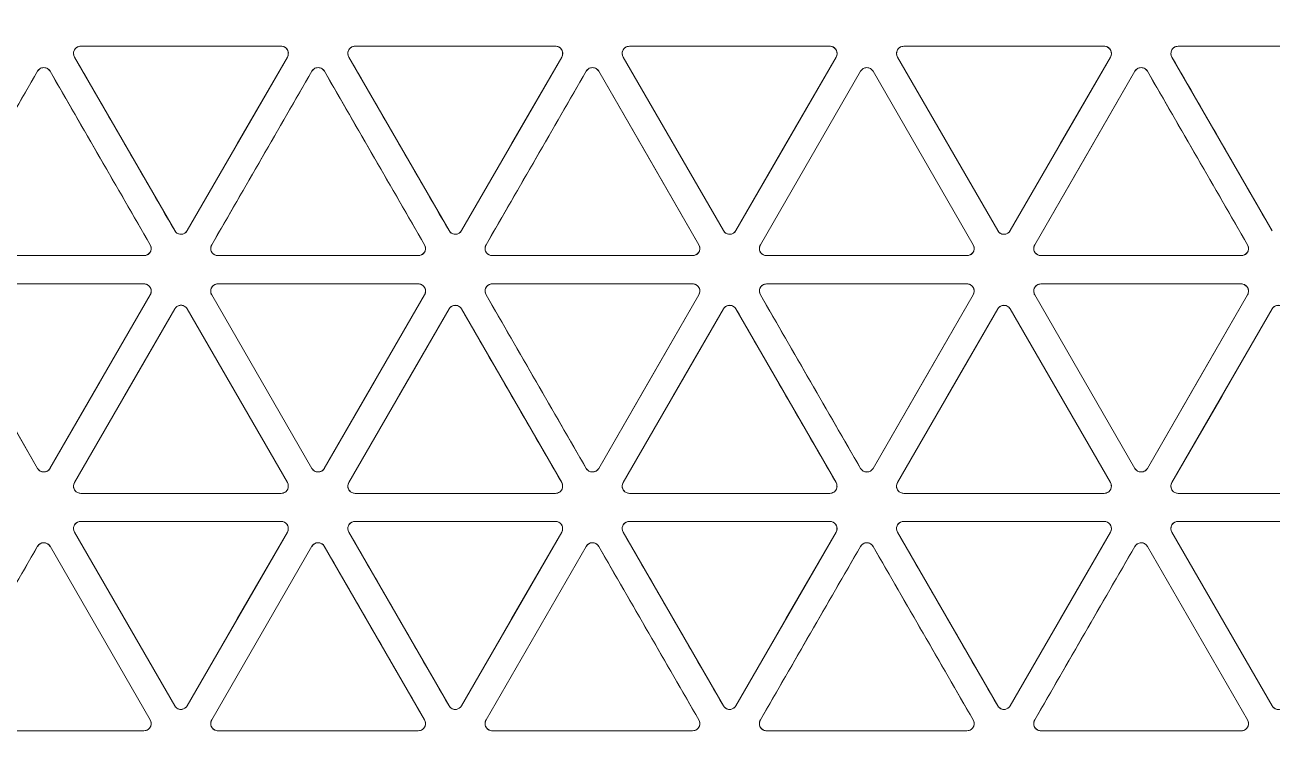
# Model space of a CAD drawing. Header units: millimetres. Extents: x 177 to 25619, y -4018 to 1995.
# Drawn here: x 3867.9 to 4040.3, y -1915.1 to -1815.6 of the extents above; entities that cross this region are included whole.
import ezdxf

# ---------------------------------------------------------------- set-up
doc = ezdxf.new("R2010")
doc.units = ezdxf.units.MM
doc.layers.add('A-ELEC-MECH-EQUIP', color=7, linetype='Continuous', lineweight=5)
doc.layers.add('CASSETTE UNIT 4.5 TR', color=7, linetype='Continuous', lineweight=9)

# ---------------------------------------------------------------- blocks, each defined once
blk = doc.blocks.new('CAN_MC-MCH_Cassette Indoor Unit2 - 2_0 TR-1113041-CONCOURSE LEVEL  VAC LAYOUT SHEET 2 OF 2')
at = {"layer": 'A-ELEC-MECH-EQUIP', "color": 6, "true_color": 0xff00ff}
for p, q in [((-96.54, 99.94), (-96.54, 127.63)), ((-95.05, 128.5), (-71.06, 114.65)), ((-36.3, 128.5), (-60.29, 114.65)), ((-60.29, 114.65), (-36.3, 128.5)), ((-34.8, 99.94), (-34.8, 127.64)), ((-34.8, 127.64), (-34.8, 99.94)), ((-30.89, 127.63), (-30.89, 99.94)), ((-30.89, 99.94), (-30.89, 127.63)), ((-29.4, 128.5), (-5.41, 114.65)), ((-95.05, 99.07), (-71.06, 112.92)), ((-71.06, 112.92), (-95.05, 99.07)), ((-36.3, 99.07), (-60.29, 112.93)), ((-5.41, 112.92), (-29.4, 99.07)), ((-69.1, 109.54), (-93.09, 95.69)), ((-93.09, 95.69), (-69.1, 109.54)), ((-67.61, 108.67), (-67.61, 80.97)), ((-63.74, 80.97), (-63.74, 108.67)), ((-62.24, 109.54), (-38.25, 95.69)), ((-27.44, 95.69), (-3.45, 109.54)), ((-1.96, 108.67), (-1.96, 80.97)), ((-69.1, 80.11), (-93.09, 93.96)), ((-93.09, 93.96), (-93.09, 93.96)), ((-62.24, 80.11), (-38.25, 93.96)), ((-38.25, 93.96), (-62.24, 80.11)), ((-38.25, 93.96), (-38.25, 93.96)), ((-3.45, 80.11), (-27.44, 93.96)), ((-27.44, 93.96), (-27.44, 93.96)), ((-96.54, 62.01), (-96.54, 89.71)), ((-96.54, 89.71), (-96.54, 89.71)), ((-71.06, 76.72), (-95.05, 90.57)), ((-95.05, 90.57), (-71.06, 76.72)), ((-36.3, 90.57), (-60.29, 76.72)), ((-60.29, 76.72), (-36.3, 90.57)), ((-34.8, 89.71), (-34.8, 62.01)), ((-34.8, 89.71), (-34.8, 89.71)), ((-30.89, 62.01), (-30.89, 89.71)), ((-30.89, 89.71), (-30.89, 89.71)), ((-29.4, 90.57), (-5.41, 76.72)), ((-71.06, 75), (-95.05, 61.14)), ((-36.3, 61.15), (-60.29, 75)), ((-5.41, 75), (-29.4, 61.14)), ((-93.09, 57.76), (-69.1, 71.61)), ((-67.61, 70.74), (-67.61, 43.04)), ((-63.74, 43.04), (-63.74, 70.75)), ((-62.24, 71.61), (-38.25, 57.76)), ((-27.44, 57.76), (-3.45, 71.61)), ((-1.96, 70.74), (-1.96, 43.04)), ((-69.1, 42.18), (-93.09, 56.03)), ((-93.09, 56.03), (-93.09, 56.03)), ((-38.25, 56.03), (-62.24, 42.18)), ((-38.25, 56.03), (-38.25, 56.03)), ((-3.45, 42.18), (-27.44, 56.03)), ((-27.44, 56.03), (-27.44, 56.03)), ((-96.54, 24.08), (-96.54, 51.78)), ((-96.54, 51.78), (-96.54, 51.78)), ((-71.06, 38.79), (-95.05, 52.64)), ((-95.05, 52.64), (-71.06, 38.79)), ((-60.29, 38.79), (-36.3, 52.64)), ((-34.8, 51.78), (-34.8, 24.08)), ((-34.8, 51.78), (-34.8, 51.78)), ((-30.89, 24.08), (-30.89, 51.78)), ((-30.89, 51.78), (-30.89, 51.78)), ((-29.4, 52.64), (-5.41, 38.79)), ((-71.06, 37.07), (-95.05, 23.22)), ((-36.3, 23.22), (-60.29, 37.07)), ((-5.41, 37.07), (-29.4, 23.22)), ((-93.09, 19.83), (-69.1, 33.68)), ((-67.61, 32.82), (-67.61, 5.11)), ((-63.74, 5.11), (-63.74, 32.82)), ((-62.24, 33.68), (-38.25, 19.83)), ((-3.45, 33.68), (-27.44, 19.83)), ((-27.44, 19.83), (-3.45, 33.68)), ((-1.96, 32.82), (-1.96, 5.11)), ((-69.1, 4.25), (-93.09, 18.1)), ((-93.09, 18.1), (-93.09, 18.1)), ((-38.25, 18.1), (-62.24, 4.25)), ((-38.25, 18.1), (-38.25, 18.1)), ((-3.45, 4.25), (-27.44, 18.1)), ((-27.44, 18.1), (-27.44, 18.1)), ((-96.54, 13.85), (-96.54, 0)), ((-96.54, -13.85), (-96.54, 13.85)), ((-96.54, 13.85), (-96.54, 13.85)), ((-95.05, 14.71), (-71.06, 0.86)), ((-60.29, 0.86), (-36.3, 14.71)), ((-34.8, 13.85), (-34.8, -13.85)), ((-34.8, 13.85), (-34.8, 13.85)), ((-30.89, 13.85), (-30.89, 0)), ((-30.89, -13.85), (-30.89, 13.85)), ((-30.89, 13.85), (-30.89, 13.85)), ((-5.41, 0.86), (-29.4, 14.71)), ((-29.4, 14.71), (-5.41, 0.86)), ((-96.54, 0), (-96.54, -13.85)), ((-30.89, 0), (-30.89, -13.85)), ((-71.06, -0.86), (-95.05, -14.71)), ((-36.3, -14.71), (-60.29, -0.86)), ((-29.4, -14.71), (-5.41, -0.86)), ((-5.41, -0.86), (-29.4, -14.71)), ((-93.09, -18.1), (-69.1, -4.25)), ((-67.61, -5.11), (-67.61, -32.82)), ((-63.74, -32.82), (-63.74, -5.11)), ((-62.24, -4.25), (-38.25, -18.1)), ((-3.45, -4.25), (-27.44, -18.1)), ((-27.44, -18.1), (-3.45, -4.25)), ((-1.96, -5.11), (-1.96, -32.82)), ((-69.1, -33.68), (-93.09, -19.83)), ((-93.09, -19.83), (-93.09, -19.83)), ((-62.24, -33.68), (-38.25, -19.82)), ((-38.25, -19.82), (-62.24, -33.68)), ((-38.25, -19.82), (-38.25, -19.82)), ((-3.45, -33.68), (-27.44, -19.83)), ((-27.44, -19.83), (-27.44, -19.83)), ((-96.54, -51.78), (-96.54, -24.08)), ((-96.54, -24.08), (-96.54, -24.08)), ((-95.05, -23.22), (-71.06, -37.07)), ((-36.3, -23.21), (-60.29, -37.06)), ((-60.29, -37.06), (-36.3, -23.21)), ((-34.8, -24.08), (-34.8, -51.78)), ((-34.8, -24.08), (-34.8, -24.08)), ((-30.89, -51.78), (-30.89, -24.08)), ((-30.89, -24.08), (-30.89, -24.08)), ((-29.4, -23.22), (-5.41, -37.07)), ((-95.05, -52.64), (-71.06, -38.79)), ((-71.06, -38.79), (-95.05, -52.64)), ((-36.3, -52.64), (-60.29, -38.79)), ((-5.41, -38.79), (-29.4, -52.64)), ((-69.1, -42.18), (-93.09, -56.03)), ((-93.09, -56.03), (-69.1, -42.18)), ((-67.61, -43.04), (-67.61, -70.75)), ((-63.74, -70.74), (-63.74, -43.04)), ((-62.24, -42.18), (-38.25, -56.03)), ((-27.44, -56.03), (-3.45, -42.18)), ((-1.96, -43.04), (-1.96, -70.75))]:
    blk.add_line(p, q, dxfattribs=at)
at = {"layer": 'A-ELEC-MECH-EQUIP', "color": 6, "true_color": 0xff00ff, "flags": 128}
for points in [[(-60.29, 112.93), (-48.29, 106), (-36.3, 99.07)], [(-69.1, 109.54), (-68.89, 109.63), (-68.66, 109.67), (-68.43, 109.66), (-68.21, 109.59), (-68.01, 109.48), (-67.84, 109.32), (-67.71, 109.12), (-67.63, 108.9), (-67.61, 108.67)], [(-67.61, 80.97), (-67.61, 94.82), (-67.61, 108.67)], [(-63.74, 108.67), (-63.71, 108.91), (-63.63, 109.12), (-63.51, 109.32), (-63.34, 109.48), (-63.14, 109.59), (-62.92, 109.66), (-62.69, 109.67), (-62.46, 109.63), (-62.24, 109.54)], [(-38.25, 95.69), (-50.25, 102.61), (-62.24, 109.54)], [(-3.45, 109.54), (-3.24, 109.63), (-3.01, 109.67), (-2.78, 109.66), (-2.56, 109.59), (-2.36, 109.48), (-2.19, 109.32), (-2.06, 109.12), (-1.98, 108.9), (-1.96, 108.67)], [(-1.96, 80.97), (-1.96, 94.82), (-1.96, 108.67)], [(-95.05, 99.07), (-95.26, 98.98), (-95.49, 98.94), (-95.72, 98.95), (-95.94, 99.02), (-96.14, 99.13), (-96.31, 99.29), (-96.44, 99.49), (-96.52, 99.7), (-96.54, 99.94)], [(-34.8, 99.94), (-34.83, 99.71), (-34.91, 99.49), (-35.04, 99.29), (-35.2, 99.13), (-35.4, 99.02), (-35.62, 98.95), (-35.86, 98.94), (-36.08, 98.98), (-36.3, 99.07)], [(-29.4, 99.07), (-29.61, 98.98), (-29.84, 98.94), (-30.07, 98.95), (-30.29, 99.02), (-30.49, 99.13), (-30.66, 99.29), (-30.79, 99.49), (-30.86, 99.7), (-30.89, 99.94)], [(-93.09, 93.96), (-93.28, 94.1), (-93.43, 94.28), (-93.53, 94.48), (-93.59, 94.71), (-93.59, 94.94), (-93.53, 95.16), (-93.43, 95.37), (-93.28, 95.55), (-93.09, 95.69)], [(-38.25, 95.69), (-38.07, 95.55), (-37.92, 95.37), (-37.81, 95.16), (-37.76, 94.94), (-37.76, 94.71), (-37.81, 94.49), (-37.92, 94.28), (-38.07, 94.1), (-38.25, 93.96)], [(-27.44, 93.96), (-27.63, 94.1), (-27.78, 94.28), (-27.88, 94.48), (-27.94, 94.71), (-27.94, 94.94), (-27.88, 95.16), (-27.78, 95.37), (-27.63, 95.55), (-27.44, 95.69)], [(-93.09, 93.96), (-81.1, 87.04), (-69.1, 80.11)], [(-27.44, 93.96), (-15.44, 87.03), (-3.45, 80.11)], [(-96.54, 89.71), (-96.52, 89.94), (-96.44, 90.16), (-96.31, 90.35), (-96.14, 90.51), (-95.94, 90.63), (-95.72, 90.69), (-95.49, 90.7), (-95.26, 90.66), (-95.05, 90.57)], [(-36.3, 90.57), (-36.08, 90.67), (-35.86, 90.71), (-35.62, 90.69), (-35.4, 90.63), (-35.2, 90.51), (-35.03, 90.35), (-34.91, 90.16), (-34.83, 89.94), (-34.8, 89.71)], [(-30.89, 89.71), (-30.86, 89.94), (-30.79, 90.16), (-30.66, 90.35), (-30.49, 90.51), (-30.29, 90.63), (-30.07, 90.69), (-29.84, 90.7), (-29.61, 90.66), (-29.4, 90.57)], [(-67.61, 80.97), (-67.63, 80.74), (-67.71, 80.52), (-67.84, 80.33), (-68.01, 80.17), (-68.21, 80.05), (-68.43, 79.99), (-68.66, 79.98), (-68.89, 80.02), (-69.1, 80.11)], [(-62.24, 80.11), (-62.46, 80.02), (-62.69, 79.98), (-62.92, 79.99), (-63.14, 80.05), (-63.34, 80.17), (-63.51, 80.33), (-63.63, 80.52), (-63.71, 80.74), (-63.74, 80.97)], [(-1.96, 80.97), (-1.98, 80.74), (-2.06, 80.52), (-2.19, 80.33), (-2.36, 80.17), (-2.56, 80.05), (-2.78, 79.99), (-3.01, 79.98), (-3.24, 80.02), (-3.45, 80.11)], [(-60.29, 75), (-48.29, 68.07), (-36.3, 61.15)], [(-69.1, 71.61), (-68.89, 71.7), (-68.66, 71.74), (-68.43, 71.73), (-68.21, 71.66), (-68.01, 71.55), (-67.84, 71.39), (-67.71, 71.19), (-67.63, 70.98), (-67.61, 70.74)], [(-67.61, 43.04), (-67.61, 56.89), (-67.61, 70.74)], [(-63.74, 70.75), (-63.71, 70.98), (-63.63, 71.2), (-63.51, 71.39), (-63.34, 71.55), (-63.14, 71.66), (-62.92, 71.73), (-62.69, 71.74), (-62.46, 71.7), (-62.24, 71.61)], [(-38.25, 57.76), (-50.25, 64.68), (-62.24, 71.61)], [(-3.45, 71.61), (-3.24, 71.7), (-3.01, 71.74), (-2.78, 71.73), (-2.56, 71.66), (-2.36, 71.55), (-2.19, 71.39), (-2.06, 71.19), (-1.98, 70.98), (-1.96, 70.74)], [(-1.96, 43.04), (-1.96, 56.89), (-1.96, 70.74)], [(-95.05, 61.14), (-95.26, 61.05), (-95.49, 61.01), (-95.72, 61.02), (-95.94, 61.09), (-96.14, 61.2), (-96.31, 61.36), (-96.44, 61.56), (-96.52, 61.78), (-96.54, 62.01)], [(-34.8, 62.01), (-34.83, 61.78), (-34.91, 61.56), (-35.04, 61.36), (-35.2, 61.21), (-35.4, 61.09), (-35.62, 61.02), (-35.86, 61.01), (-36.08, 61.05), (-36.3, 61.15)], [(-29.4, 61.14), (-29.61, 61.05), (-29.84, 61.01), (-30.07, 61.02), (-30.29, 61.09), (-30.49, 61.2), (-30.66, 61.36), (-30.79, 61.56), (-30.86, 61.78), (-30.89, 62.01)], [(-93.09, 56.03), (-93.28, 56.17), (-93.43, 56.35), (-93.53, 56.56), (-93.59, 56.78), (-93.59, 57.01), (-93.53, 57.23), (-93.43, 57.44), (-93.28, 57.62), (-93.09, 57.76)], [(-38.25, 57.76), (-38.07, 57.62), (-37.92, 57.44), (-37.81, 57.24), (-37.76, 57.01), (-37.76, 56.78), (-37.81, 56.56), (-37.92, 56.35), (-38.07, 56.17), (-38.25, 56.03)], [(-27.44, 56.03), (-27.63, 56.17), (-27.78, 56.35), (-27.88, 56.56), (-27.94, 56.78), (-27.94, 57.01), (-27.88, 57.23), (-27.78, 57.44), (-27.63, 57.62), (-27.44, 57.76)], [(-93.09, 56.03), (-81.1, 49.11), (-69.1, 42.18)], [(-27.44, 56.03), (-15.44, 49.1), (-3.45, 42.18)], [(-96.54, 51.78), (-96.52, 52.01), (-96.44, 52.23), (-96.31, 52.42), (-96.14, 52.58), (-95.94, 52.7), (-95.72, 52.76), (-95.49, 52.78), (-95.26, 52.73), (-95.05, 52.64)], [(-36.3, 52.64), (-36.08, 52.74), (-35.86, 52.78), (-35.62, 52.76), (-35.4, 52.7), (-35.2, 52.58), (-35.03, 52.42), (-34.91, 52.23), (-34.83, 52.01), (-34.8, 51.78)], [(-30.89, 51.78), (-30.86, 52.01), (-30.79, 52.23), (-30.66, 52.42), (-30.49, 52.58), (-30.29, 52.7), (-30.07, 52.76), (-29.84, 52.78), (-29.61, 52.73), (-29.4, 52.64)], [(-67.61, 43.04), (-67.63, 42.81), (-67.71, 42.59), (-67.84, 42.4), (-68.01, 42.24), (-68.21, 42.12), (-68.43, 42.06), (-68.66, 42.05), (-68.89, 42.09), (-69.1, 42.18)], [(-62.24, 42.18), (-62.46, 42.09), (-62.69, 42.05), (-62.92, 42.06), (-63.14, 42.13), (-63.34, 42.24), (-63.51, 42.4), (-63.63, 42.59), (-63.71, 42.81), (-63.74, 43.04)], [(-1.96, 43.04), (-1.98, 42.81), (-2.06, 42.59), (-2.19, 42.4), (-2.36, 42.24), (-2.56, 42.12), (-2.78, 42.06), (-3.01, 42.05), (-3.24, 42.09), (-3.45, 42.18)], [(-60.29, 37.07), (-48.29, 30.14), (-36.3, 23.22)], [(-29.4, 23.22), (-17.4, 30.14), (-5.41, 37.07)], [(-69.1, 33.68), (-68.89, 33.77), (-68.66, 33.81), (-68.43, 33.8), (-68.21, 33.73), (-68.01, 33.62), (-67.84, 33.46), (-67.71, 33.26), (-67.63, 33.05), (-67.61, 32.82)], [(-67.61, 5.11), (-67.61, 18.96), (-67.61, 32.82)], [(-63.74, 32.82), (-63.71, 33.05), (-63.63, 33.27), (-63.51, 33.46), (-63.34, 33.62), (-63.14, 33.73), (-62.92, 33.8), (-62.69, 33.81), (-62.46, 33.77), (-62.24, 33.68)], [(-38.25, 19.83), (-50.25, 26.75), (-62.24, 33.68)], [(-3.45, 33.68), (-3.24, 33.77), (-3.01, 33.81), (-2.78, 33.8), (-2.56, 33.73), (-2.36, 33.62), (-2.19, 33.46), (-2.06, 33.26), (-1.98, 33.05), (-1.96, 32.82)], [(-1.96, 5.11), (-1.96, 19.07), (-1.96, 32.82)], [(-95.05, 23.22), (-95.26, 23.12), (-95.49, 23.08), (-95.72, 23.09), (-95.94, 23.16), (-96.14, 23.28), (-96.31, 23.43), (-96.44, 23.63), (-96.52, 23.85), (-96.54, 24.08)], [(-34.8, 24.08), (-34.83, 23.85), (-34.91, 23.63), (-35.04, 23.44), (-35.2, 23.28), (-35.4, 23.16), (-35.62, 23.1), (-35.86, 23.08), (-36.08, 23.12), (-36.3, 23.22)], [(-29.4, 23.22), (-29.61, 23.12), (-29.84, 23.08), (-30.07, 23.09), (-30.29, 23.16), (-30.49, 23.28), (-30.66, 23.43), (-30.79, 23.63), (-30.86, 23.85), (-30.89, 24.08)], [(-93.09, 18.1), (-93.28, 18.24), (-93.43, 18.42), (-93.53, 18.63), (-93.59, 18.85), (-93.59, 19.08), (-93.53, 19.31), (-93.43, 19.51), (-93.28, 19.69), (-93.09, 19.83)], [(-38.25, 19.83), (-38.07, 19.69), (-37.92, 19.51), (-37.81, 19.31), (-37.76, 19.08), (-37.76, 18.85), (-37.81, 18.63), (-37.92, 18.42), (-38.07, 18.24), (-38.25, 18.1)], [(-27.44, 18.1), (-27.63, 18.24), (-27.78, 18.42), (-27.88, 18.63), (-27.94, 18.85), (-27.94, 19.08), (-27.88, 19.31), (-27.78, 19.51), (-27.63, 19.69), (-27.44, 19.83)], [(-93.09, 18.1), (-81.1, 11.18), (-69.1, 4.25)], [(-27.44, 18.1), (-15.54, 11.23), (-3.45, 4.25)], [(-96.54, 13.85), (-96.52, 14.08), (-96.44, 14.3), (-96.31, 14.49), (-96.14, 14.65), (-95.94, 14.77), (-95.72, 14.83), (-95.49, 14.85), (-95.26, 14.81), (-95.05, 14.71)], [(-36.3, 14.71), (-36.08, 14.81), (-35.86, 14.85), (-35.62, 14.84), (-35.4, 14.77), (-35.2, 14.65), (-35.03, 14.49), (-34.91, 14.3), (-34.83, 14.08), (-34.8, 13.85)], [(-34.8, 0), (-34.8, 6.92), (-34.8, 13.85)], [(-30.89, 13.85), (-30.86, 14.08), (-30.79, 14.3), (-30.66, 14.49), (-30.49, 14.65), (-30.29, 14.77), (-30.07, 14.83), (-29.84, 14.85), (-29.61, 14.81), (-29.4, 14.71)], [(-67.61, 5.11), (-67.63, 4.88), (-67.71, 4.66), (-67.84, 4.47), (-68.01, 4.31), (-68.21, 4.2), (-68.43, 4.13), (-68.66, 4.12), (-68.89, 4.16), (-69.1, 4.25)], [(-62.24, 4.25), (-62.46, 4.16), (-62.69, 4.12), (-62.92, 4.13), (-63.14, 4.2), (-63.34, 4.31), (-63.51, 4.47), (-63.63, 4.66), (-63.71, 4.88), (-63.74, 5.11)], [(-1.96, 5.11), (-1.98, 4.88), (-2.06, 4.66), (-2.19, 4.47), (-2.36, 4.31), (-2.56, 4.2), (-2.78, 4.13), (-3.01, 4.12), (-3.24, 4.16), (-3.45, 4.25)], [(-34.8, -13.85), (-34.8, -6.92), (-34.8, 0)], [(-60.29, -0.86), (-48.29, -7.79), (-36.3, -14.71)], [(-69.1, -4.25), (-68.89, -4.16), (-68.66, -4.12), (-68.43, -4.13), (-68.21, -4.2), (-68.01, -4.31), (-67.84, -4.47), (-67.71, -4.66), (-67.63, -4.88), (-67.61, -5.11)], [(-67.61, -32.82), (-67.61, -18.96), (-67.61, -5.11)], [(-63.74, -5.11), (-63.71, -4.88), (-63.63, -4.66), (-63.51, -4.47), (-63.34, -4.31), (-63.14, -4.19), (-62.92, -4.13), (-62.69, -4.12), (-62.46, -4.16), (-62.24, -4.25)], [(-38.25, -18.1), (-50.24, -11.18), (-62.24, -4.25)], [(-3.45, -4.25), (-3.24, -4.16), (-3.01, -4.12), (-2.78, -4.13), (-2.56, -4.2), (-2.36, -4.31), (-2.19, -4.47), (-2.06, -4.66), (-1.98, -4.88), (-1.96, -5.11)], [(-1.96, -32.82), (-1.96, -19.07), (-1.96, -5.11)], [(-95.05, -14.71), (-95.26, -14.81), (-95.49, -14.85), (-95.72, -14.83), (-95.94, -14.77), (-96.14, -14.65), (-96.31, -14.49), (-96.44, -14.3), (-96.52, -14.08), (-96.54, -13.85)], [(-34.8, -13.85), (-34.83, -14.08), (-34.91, -14.3), (-35.04, -14.49), (-35.2, -14.65), (-35.4, -14.77), (-35.62, -14.83), (-35.86, -14.85), (-36.08, -14.8), (-36.3, -14.71)], [(-29.4, -14.71), (-29.61, -14.81), (-29.84, -14.85), (-30.07, -14.83), (-30.29, -14.77), (-30.49, -14.65), (-30.66, -14.49), (-30.79, -14.3), (-30.86, -14.08), (-30.89, -13.85)], [(-93.09, -19.83), (-93.28, -19.69), (-93.43, -19.51), (-93.53, -19.3), (-93.59, -19.08), (-93.59, -18.85), (-93.53, -18.62), (-93.43, -18.42), (-93.28, -18.24), (-93.09, -18.1)], [(-38.25, -18.1), (-38.07, -18.24), (-37.92, -18.42), (-37.81, -18.62), (-37.76, -18.85), (-37.76, -19.08), (-37.81, -19.3), (-37.92, -19.51), (-38.07, -19.69), (-38.25, -19.82)], [(-27.44, -19.83), (-27.63, -19.69), (-27.78, -19.51), (-27.88, -19.3), (-27.94, -19.08), (-27.94, -18.85), (-27.88, -18.62), (-27.78, -18.42), (-27.63, -18.24), (-27.44, -18.1)], [(-93.09, -19.83), (-81.1, -26.75), (-69.1, -33.68)], [(-27.44, -19.83), (-15.45, -26.75), (-3.45, -33.68)], [(-96.54, -24.08), (-96.52, -23.85), (-96.44, -23.63), (-96.31, -23.44), (-96.14, -23.28), (-95.94, -23.16), (-95.72, -23.09), (-95.49, -23.08), (-95.26, -23.12), (-95.05, -23.22)], [(-36.3, -23.21), (-36.08, -23.12), (-35.86, -23.08), (-35.62, -23.09), (-35.4, -23.16), (-35.2, -23.28), (-35.03, -23.43), (-34.91, -23.63), (-34.83, -23.85), (-34.8, -24.08)], [(-30.89, -24.08), (-30.86, -23.85), (-30.79, -23.63), (-30.66, -23.44), (-30.49, -23.28), (-30.29, -23.16), (-30.07, -23.09), (-29.84, -23.08), (-29.61, -23.12), (-29.4, -23.22)], [(-5.41, -37.07), (-17.4, -30.14), (-29.4, -23.22)], [(-67.61, -32.82), (-67.63, -33.05), (-67.71, -33.27), (-67.84, -33.46), (-68.01, -33.62), (-68.21, -33.73), (-68.43, -33.8), (-68.66, -33.81), (-68.89, -33.77), (-69.1, -33.68)], [(-62.24, -33.68), (-62.46, -33.77), (-62.69, -33.81), (-62.92, -33.8), (-63.14, -33.73), (-63.34, -33.62), (-63.51, -33.46), (-63.63, -33.26), (-63.71, -33.05), (-63.74, -32.82)], [(-1.96, -32.82), (-1.98, -33.05), (-2.06, -33.27), (-2.19, -33.46), (-2.36, -33.62), (-2.56, -33.73), (-2.78, -33.8), (-3.01, -33.81), (-3.24, -33.77), (-3.45, -33.68)], [(-60.29, -38.79), (-48.29, -45.72), (-36.3, -52.64)], [(-69.1, -42.18), (-68.89, -42.09), (-68.66, -42.05), (-68.43, -42.06), (-68.21, -42.13), (-68.01, -42.24), (-67.84, -42.4), (-67.71, -42.59), (-67.63, -42.81), (-67.61, -43.04)], [(-67.61, -70.75), (-67.61, -56.89), (-67.61, -43.04)], [(-63.74, -43.04), (-63.71, -42.81), (-63.63, -42.59), (-63.51, -42.4), (-63.34, -42.24), (-63.14, -42.12), (-62.92, -42.06), (-62.69, -42.05), (-62.46, -42.09), (-62.24, -42.18)], [(-38.25, -56.03), (-50.25, -49.11), (-62.24, -42.18)], [(-3.45, -42.18), (-3.24, -42.09), (-3.01, -42.05), (-2.78, -42.06), (-2.56, -42.13), (-2.36, -42.24), (-2.19, -42.4), (-2.06, -42.59), (-1.98, -42.81), (-1.96, -43.04)], [(-1.96, -70.75), (-1.96, -56.9), (-1.96, -43.04)], [(-95.05, -52.64), (-95.26, -52.73), (-95.49, -52.78), (-95.72, -52.76), (-95.94, -52.7), (-96.14, -52.58), (-96.31, -52.42), (-96.44, -52.23), (-96.52, -52.01), (-96.54, -51.78)], [(-34.8, -51.78), (-34.83, -52.01), (-34.91, -52.23), (-35.04, -52.42), (-35.2, -52.58), (-35.4, -52.7), (-35.62, -52.76), (-35.86, -52.77), (-36.08, -52.73), (-36.3, -52.64)], [(-29.4, -52.64), (-29.61, -52.73), (-29.84, -52.78), (-30.07, -52.76), (-30.29, -52.7), (-30.49, -52.58), (-30.66, -52.42), (-30.79, -52.23), (-30.86, -52.01), (-30.89, -51.78)], [(-93.09, -57.75), (-93.28, -57.62), (-93.43, -57.44), (-93.53, -57.23), (-93.59, -57.01), (-93.59, -56.78), (-93.53, -56.55), (-93.43, -56.35), (-93.28, -56.17), (-93.09, -56.03)], [(-38.25, -56.03), (-38.07, -56.17), (-37.92, -56.35), (-37.81, -56.55), (-37.76, -56.78), (-37.76, -57.01), (-37.81, -57.23), (-37.92, -57.44), (-38.07, -57.61), (-38.25, -57.75)]]:
    blk.add_lwpolyline(points, dxfattribs=at)
at = {"layer": 'A-ELEC-MECH-EQUIP', "color": 6, "true_color": 0xff00ff}
for centre, radius, start, end in [((0, 0), 433.5, 360, 180), ((0, 0), 412.75, 0, 180), ((0, 0), 396.14, 360, 180), ((0, 0), 395.97, 360, 180), ((0, 0), 395.57, 360, 180), ((0, 0), 394.39, 360, 180), ((0, 0), 372.71, 0, 180), ((0, 0), 372.2, 360, 180), ((0, 0), 361.63, 0, 180), ((-71.56, 113.79), 0.996, 300, 60), ((-59.79, 113.79), 0.996, 120, 240), ((-5.91, 113.79), 0.996, 300, 60), ((-71.56, 75.86), 0.996, 300, 60), ((-59.79, 75.86), 0.996, 120, 240), ((-5.91, 75.86), 0.996, 300, 60), ((-71.56, 37.93), 0.996, 300, 60), ((-59.79, 37.93), 0.996, 120, 240), ((-5.91, 37.93), 0.996, 300, 60), ((0, 0), 433.5, 180, 360), ((0, 0), 412.75, 180, 0), ((0, 0), 396.14, 180, 360), ((0, 0), 395.97, 180, 360), ((0, 0), 395.57, 180, 360), ((0, 0), 394.39, 180, 360), ((0, 0), 372.71, 180, 0), ((0, 0), 372.2, 180, 360), ((0, 0), 361.63, 180, 0), ((-71.56, 0), 0.996, 300, 60), ((-59.79, 0), 0.996, 120, 240), ((-5.91, 0), 0.996, 300, 60), ((-71.56, -37.93), 0.996, 300, 60), ((-59.79, -37.93), 0.996, 120, 240), ((-5.91, -37.93), 0.996, 300, 60)]:
    blk.add_arc(centre, radius, start, end, dxfattribs=at)
for points in [[(-96.54, 127.63), (-96.54, 123.02), (-96.54, 113.79), (-96.54, 104.55), (-96.54, 99.94)], [(-71.06, 114.65), (-75.06, 116.96), (-83.05, 121.58), (-91.05, 126.19), (-95.05, 128.5)], [(-5.41, 114.65), (-9.4, 116.96), (-17.4, 121.57), (-25.4, 126.19), (-29.4, 128.5)], [(-71.06, 112.92), (-70.97, 112.97), (-70.82, 113.1), (-70.65, 113.35), (-70.56, 113.64), (-70.56, 113.94), (-70.64, 114.23), (-70.81, 114.47), (-70.97, 114.6), (-71.06, 114.65)], [(-60.29, 114.65), (-60.37, 114.6), (-60.53, 114.48), (-60.7, 114.23), (-60.79, 113.94), (-60.79, 113.64), (-60.7, 113.35), (-60.53, 113.1), (-60.37, 112.97), (-60.29, 112.93)], [(-5.41, 112.92), (-5.32, 112.97), (-5.16, 113.1), (-4.99, 113.35), (-4.91, 113.64), (-4.91, 113.94), (-4.99, 114.23), (-5.16, 114.47), (-5.32, 114.6), (-5.41, 114.65)], [(-29.4, 99.07), (-25.4, 101.38), (-17.4, 106), (-9.41, 110.62), (-5.41, 112.92)], [(-63.74, 108.67), (-63.74, 104.06), (-63.74, 94.82), (-63.74, 85.59), (-63.74, 80.97)], [(-3.45, 109.54), (-7.45, 107.23), (-15.45, 102.61), (-23.44, 97.99), (-27.44, 95.69)], [(-96.54, 89.71), (-96.54, 85.09), (-96.54, 75.85), (-96.54, 66.62), (-96.54, 62.01)], [(-34.8, 62.01), (-34.8, 66.62), (-34.8, 75.86), (-34.8, 85.09), (-34.8, 89.71)], [(-30.89, 89.71), (-30.89, 85.09), (-30.89, 75.86), (-30.89, 66.62), (-30.89, 62.01)], [(-5.41, 76.72), (-9.4, 79.03), (-17.4, 83.64), (-25.4, 88.26), (-29.4, 90.57)], [(-71.06, 75), (-70.97, 75.04), (-70.82, 75.17), (-70.65, 75.42), (-70.56, 75.71), (-70.56, 76.01), (-70.64, 76.3), (-70.81, 76.55), (-70.97, 76.67), (-71.06, 76.72)], [(-60.29, 76.72), (-60.37, 76.67), (-60.53, 76.55), (-60.7, 76.3), (-60.79, 76.01), (-60.79, 75.71), (-60.7, 75.42), (-60.53, 75.17), (-60.37, 75.05), (-60.29, 75)], [(-5.41, 75), (-5.32, 75.04), (-5.16, 75.17), (-4.99, 75.42), (-4.91, 75.71), (-4.91, 76.01), (-4.99, 76.3), (-5.16, 76.55), (-5.32, 76.67), (-5.41, 76.72)], [(-95.05, 61.14), (-91.05, 63.45), (-83.05, 68.07), (-75.06, 72.69), (-71.06, 75)], [(-29.4, 61.14), (-25.4, 63.45), (-17.4, 68.07), (-9.41, 72.69), (-5.41, 75)], [(-69.1, 71.61), (-73.1, 69.3), (-81.09, 64.68), (-89.09, 60.07), (-93.09, 57.76)], [(-63.74, 70.75), (-63.74, 66.13), (-63.74, 56.89), (-63.74, 47.66), (-63.74, 43.04)], [(-3.45, 71.61), (-7.45, 69.3), (-15.45, 64.68), (-23.44, 60.06), (-27.44, 57.76)], [(-62.24, 42.18), (-58.24, 44.49), (-50.24, 49.11), (-42.25, 53.73), (-38.25, 56.03)], [(-96.54, 51.78), (-96.54, 47.16), (-96.54, 37.93), (-96.54, 28.69), (-96.54, 24.08)], [(-36.3, 52.64), (-40.29, 50.34), (-48.29, 45.72), (-56.29, 41.1), (-60.29, 38.79)], [(-34.8, 24.08), (-34.8, 28.69), (-34.8, 37.92), (-34.8, 47.16), (-34.8, 51.78)], [(-30.89, 51.78), (-30.89, 47.16), (-30.89, 37.92), (-30.89, 28.69), (-30.89, 24.08)], [(-5.41, 38.79), (-9.4, 41.1), (-17.39, 45.71), (-25.39, 50.33), (-29.4, 52.64)], [(-5.41, 37.07), (-5.32, 37.12), (-5.16, 37.24), (-4.99, 37.49), (-4.91, 37.78), (-4.91, 38.08), (-4.99, 38.37), (-5.16, 38.62), (-5.32, 38.74), (-5.41, 38.79)], [(-95.05, 23.22), (-91.05, 25.52), (-83.05, 30.14), (-75.05, 34.76), (-71.06, 37.07)], [(-69.1, 33.68), (-73.1, 31.37), (-81.09, 26.75), (-89.09, 22.14), (-93.09, 19.83)], [(-63.74, 32.82), (-63.74, 28.2), (-63.74, 18.96), (-63.74, 9.73), (-63.74, 5.11)], [(-62.24, 4.25), (-58.24, 6.56), (-50.24, 11.18), (-42.25, 15.8), (-38.25, 18.1)], [(-71.06, 0.86), (-75.06, 3.17), (-83.05, 7.79), (-91.05, 12.4), (-95.05, 14.71)], [(-36.3, 14.71), (-40.29, 12.41), (-48.29, 7.79), (-56.29, 3.17), (-60.29, 0.86)], [(-71.06, -0.86), (-70.91, -0.78), (-70.65, -0.52), (-70.56, -0.17), (-70.56, 0)], [(-60.29, 0.86), (-60.44, 0.78), (-60.69, 0.52), (-60.79, 0.17), (-60.79, 0)], [(-5.41, -0.86), (-5.26, -0.78), (-5, -0.52), (-4.91, -0.17), (-4.91, 0)], [(-95.05, -14.71), (-91.05, -12.4), (-83.05, -7.79), (-75.06, -3.17), (-71.06, -0.86)], [(-69.1, -4.25), (-73.1, -6.56), (-81.1, -11.18), (-89.09, -15.79), (-93.09, -18.1)], [(-63.74, -5.11), (-63.74, -9.73), (-63.74, -18.96), (-63.74, -28.2), (-63.74, -32.82)], [(-96.54, -24.08), (-96.54, -28.7), (-96.54, -37.93), (-96.54, -47.16), (-96.54, -51.78)], [(-71.06, -37.07), (-75.05, -34.76), (-83.05, -30.14), (-91.05, -25.52), (-95.05, -23.22)], [(-34.8, -51.78), (-34.8, -47.16), (-34.8, -37.92), (-34.8, -28.69), (-34.8, -24.08)], [(-30.89, -24.08), (-30.89, -28.69), (-30.89, -37.92), (-30.89, -47.16), (-30.89, -51.78)], [(-5.41, -38.79), (-5.32, -38.74), (-5.16, -38.62), (-4.99, -38.37), (-4.91, -38.08), (-4.91, -37.78), (-4.99, -37.49), (-5.16, -37.24), (-5.32, -37.12), (-5.41, -37.07)], [(-29.4, -52.64), (-25.39, -50.33), (-17.39, -45.71), (-9.4, -41.1), (-5.41, -38.79)], [(-63.74, -43.04), (-63.74, -47.66), (-63.74, -56.89), (-63.74, -66.12), (-63.74, -70.74)], [(-3.45, -42.18), (-7.45, -44.49), (-15.44, -49.1), (-23.44, -53.72), (-27.44, -56.03)]]:
    blk.add_open_spline(points, degree=3, dxfattribs=at)
for points, knots in [([(-67.61, 108.67), (-67.61, 108.77), (-67.64, 108.97), (-67.77, 109.24), (-67.97, 109.47), (-68.21, 109.6), (-68.45, 109.67), (-68.75, 109.68), (-68.97, 109.61), (-69.1, 109.54)], [0, 0, 0, 0, 0.142857, 0.285714, 0.428571, 0.571429, 0.678571, 0.785714, 1, 1, 1, 1]), ([(-62.24, 109.54), (-62.42, 109.64), (-62.72, 109.71), (-63.11, 109.62), (-63.35, 109.48), (-63.53, 109.3), (-63.69, 109.05), (-63.74, 108.83), (-63.74, 108.67)], [0, 0, 0, 0, 0.285714, 0.428571, 0.571429, 0.678571, 0.785714, 1, 1, 1, 1]), ([(-1.96, 108.67), (-1.96, 108.77), (-1.99, 108.97), (-2.11, 109.24), (-2.32, 109.47), (-2.56, 109.6), (-2.8, 109.67), (-3.1, 109.68), (-3.32, 109.61), (-3.45, 109.54)], [0, 0, 0, 0, 0.142857, 0.285714, 0.428571, 0.571429, 0.678571, 0.785714, 1, 1, 1, 1]), ([(-96.54, 99.94), (-96.54, 99.73), (-96.45, 99.44), (-96.18, 99.14), (-95.94, 99), (-95.7, 98.94), (-95.4, 98.93), (-95.18, 99), (-95.05, 99.07)], [0, 0, 0, 0, 0.285714, 0.428571, 0.571429, 0.678571, 0.785714, 1, 1, 1, 1]), ([(-36.3, 99.07), (-36.12, 98.97), (-35.82, 98.9), (-35.43, 98.99), (-35.19, 99.13), (-35.01, 99.31), (-34.85, 99.56), (-34.8, 99.78), (-34.8, 99.94)], [0, 0, 0, 0, 0.285714, 0.428571, 0.571429, 0.678571, 0.785714, 1, 1, 1, 1]), ([(-30.89, 99.94), (-30.89, 99.73), (-30.8, 99.44), (-30.53, 99.14), (-30.29, 99), (-30.04, 98.94), (-29.74, 98.93), (-29.53, 99), (-29.4, 99.07)], [0, 0, 0, 0, 0.285714, 0.428571, 0.571429, 0.678571, 0.785714, 1, 1, 1, 1]), ([(-93.09, 95.69), (-93.27, 95.58), (-93.48, 95.36), (-93.6, 94.97), (-93.6, 94.7), (-93.53, 94.46), (-93.39, 94.19), (-93.23, 94.04), (-93.09, 93.96)], [0, 0, 0, 0, 0.285714, 0.428571, 0.571429, 0.678571, 0.785714, 1, 1, 1, 1]), ([(-38.25, 93.96), (-38.16, 94.01), (-38.01, 94.14), (-37.84, 94.39), (-37.75, 94.67), (-37.75, 94.95), (-37.82, 95.19), (-37.96, 95.46), (-38.12, 95.61), (-38.25, 95.69)], [0, 0, 0, 0, 0.142857, 0.285714, 0.428571, 0.571429, 0.678571, 0.785714, 1, 1, 1, 1]), ([(-27.44, 95.69), (-27.62, 95.58), (-27.82, 95.36), (-27.95, 94.97), (-27.95, 94.7), (-27.88, 94.46), (-27.74, 94.19), (-27.58, 94.04), (-27.44, 93.96)], [0, 0, 0, 0, 0.285714, 0.428571, 0.571429, 0.678571, 0.785714, 1, 1, 1, 1]), ([(-95.05, 90.57), (-95.14, 90.62), (-95.32, 90.69), (-95.62, 90.72), (-95.92, 90.65), (-96.16, 90.51), (-96.33, 90.34), (-96.49, 90.08), (-96.54, 89.86), (-96.54, 89.71)], [0, 0, 0, 0, 0.142857, 0.285714, 0.428571, 0.571429, 0.678571, 0.785714, 1, 1, 1, 1]), ([(-34.8, 89.71), (-34.8, 89.81), (-34.83, 90), (-34.96, 90.28), (-35.17, 90.5), (-35.41, 90.64), (-35.65, 90.71), (-35.95, 90.72), (-36.16, 90.65), (-36.3, 90.57)], [0, 0, 0, 0, 0.142857, 0.285714, 0.428571, 0.571429, 0.678571, 0.785714, 1, 1, 1, 1]), ([(-29.4, 90.57), (-29.57, 90.67), (-29.87, 90.74), (-30.27, 90.65), (-30.51, 90.51), (-30.68, 90.34), (-30.84, 90.08), (-30.89, 89.86), (-30.89, 89.71)], [0, 0, 0, 0, 0.285714, 0.428571, 0.571429, 0.678571, 0.785714, 1, 1, 1, 1]), ([(-69.1, 80.11), (-68.92, 80.01), (-68.63, 79.94), (-68.23, 80.03), (-67.99, 80.16), (-67.82, 80.34), (-67.66, 80.6), (-67.61, 80.82), (-67.61, 80.97)], [0, 0, 0, 0, 0.285714, 0.428571, 0.571429, 0.678571, 0.785714, 1, 1, 1, 1]), ([(-63.74, 80.97), (-63.74, 80.77), (-63.65, 80.48), (-63.37, 80.18), (-63.14, 80.04), (-62.89, 79.98), (-62.59, 79.97), (-62.38, 80.03), (-62.24, 80.11)], [0, 0, 0, 0, 0.285714, 0.428571, 0.571429, 0.678571, 0.785714, 1, 1, 1, 1]), ([(-3.45, 80.11), (-3.27, 80.01), (-2.98, 79.94), (-2.58, 80.03), (-2.34, 80.16), (-2.17, 80.34), (-2.01, 80.6), (-1.96, 80.82), (-1.96, 80.97)], [0, 0, 0, 0, 0.285714, 0.428571, 0.571429, 0.678571, 0.785714, 1, 1, 1, 1]), ([(-67.61, 70.74), (-67.61, 70.85), (-67.64, 71.04), (-67.77, 71.32), (-67.97, 71.54), (-68.21, 71.68), (-68.45, 71.74), (-68.75, 71.75), (-68.97, 71.68), (-69.1, 71.61)], [0, 0, 0, 0, 0.142857, 0.285714, 0.428571, 0.571429, 0.678571, 0.785714, 1, 1, 1, 1]), ([(-62.24, 71.61), (-62.33, 71.66), (-62.52, 71.73), (-62.82, 71.76), (-63.11, 71.69), (-63.35, 71.55), (-63.53, 71.37), (-63.69, 71.12), (-63.74, 70.9), (-63.74, 70.75)], [0, 0, 0, 0, 0.142857, 0.285714, 0.428571, 0.571429, 0.678571, 0.785714, 1, 1, 1, 1]), ([(-1.96, 70.74), (-1.96, 70.85), (-1.99, 71.04), (-2.11, 71.32), (-2.32, 71.54), (-2.56, 71.68), (-2.8, 71.74), (-3.1, 71.75), (-3.32, 71.68), (-3.45, 71.61)], [0, 0, 0, 0, 0.142857, 0.285714, 0.428571, 0.571429, 0.678571, 0.785714, 1, 1, 1, 1]), ([(-96.54, 62.01), (-96.54, 61.8), (-96.45, 61.51), (-96.18, 61.21), (-95.94, 61.07), (-95.7, 61.01), (-95.4, 61), (-95.18, 61.07), (-95.05, 61.14)], [0, 0, 0, 0, 0.285714, 0.428571, 0.571429, 0.678571, 0.785714, 1, 1, 1, 1]), ([(-36.3, 61.15), (-36.12, 61.04), (-35.82, 60.98), (-35.43, 61.06), (-35.19, 61.2), (-35.01, 61.38), (-34.85, 61.64), (-34.8, 61.85), (-34.8, 62.01)], [0, 0, 0, 0, 0.285714, 0.428571, 0.571429, 0.678571, 0.785714, 1, 1, 1, 1]), ([(-30.89, 62.01), (-30.89, 61.8), (-30.8, 61.51), (-30.53, 61.21), (-30.29, 61.07), (-30.04, 61.01), (-29.74, 61), (-29.53, 61.07), (-29.4, 61.14)], [0, 0, 0, 0, 0.285714, 0.428571, 0.571429, 0.678571, 0.785714, 1, 1, 1, 1]), ([(-93.09, 57.76), (-93.27, 57.65), (-93.48, 57.43), (-93.6, 57.05), (-93.6, 56.77), (-93.53, 56.53), (-93.39, 56.26), (-93.23, 56.11), (-93.09, 56.03)], [0, 0, 0, 0, 0.285714, 0.428571, 0.571429, 0.678571, 0.785714, 1, 1, 1, 1]), ([(-38.25, 56.03), (-38.16, 56.09), (-38.01, 56.21), (-37.84, 56.46), (-37.75, 56.75), (-37.75, 57.02), (-37.82, 57.26), (-37.96, 57.53), (-38.12, 57.68), (-38.25, 57.76)], [0, 0, 0, 0, 0.142857, 0.285714, 0.428571, 0.571429, 0.678571, 0.785714, 1, 1, 1, 1]), ([(-27.44, 57.76), (-27.62, 57.65), (-27.82, 57.43), (-27.95, 57.05), (-27.95, 56.77), (-27.88, 56.53), (-27.74, 56.26), (-27.58, 56.11), (-27.44, 56.03)], [0, 0, 0, 0, 0.285714, 0.428571, 0.571429, 0.678571, 0.785714, 1, 1, 1, 1]), ([(-95.05, 52.64), (-95.14, 52.69), (-95.32, 52.77), (-95.62, 52.79), (-95.92, 52.72), (-96.16, 52.59), (-96.33, 52.41), (-96.49, 52.15), (-96.54, 51.93), (-96.54, 51.78)], [0, 0, 0, 0, 0.142857, 0.285714, 0.428571, 0.571429, 0.678571, 0.785714, 1, 1, 1, 1]), ([(-34.8, 51.78), (-34.8, 51.88), (-34.83, 52.08), (-34.96, 52.35), (-35.17, 52.57), (-35.41, 52.71), (-35.65, 52.78), (-35.95, 52.79), (-36.16, 52.72), (-36.3, 52.64)], [0, 0, 0, 0, 0.142857, 0.285714, 0.428571, 0.571429, 0.678571, 0.785714, 1, 1, 1, 1]), ([(-29.4, 52.64), (-29.49, 52.69), (-29.67, 52.77), (-29.97, 52.79), (-30.27, 52.72), (-30.51, 52.59), (-30.68, 52.41), (-30.84, 52.15), (-30.89, 51.93), (-30.89, 51.78)], [0, 0, 0, 0, 0.142857, 0.285714, 0.428571, 0.571429, 0.678571, 0.785714, 1, 1, 1, 1]), ([(-69.1, 42.18), (-68.92, 42.08), (-68.63, 42.01), (-68.23, 42.1), (-67.99, 42.24), (-67.82, 42.41), (-67.66, 42.67), (-67.61, 42.89), (-67.61, 43.04)], [0, 0, 0, 0, 0.285714, 0.428571, 0.571429, 0.678571, 0.785714, 1, 1, 1, 1]), ([(-63.74, 43.04), (-63.74, 42.84), (-63.65, 42.55), (-63.37, 42.25), (-63.14, 42.11), (-62.89, 42.05), (-62.59, 42.04), (-62.38, 42.11), (-62.24, 42.18)], [0, 0, 0, 0, 0.285714, 0.428571, 0.571429, 0.678571, 0.785714, 1, 1, 1, 1]), ([(-3.45, 42.18), (-3.27, 42.08), (-2.98, 42.01), (-2.58, 42.1), (-2.34, 42.24), (-2.17, 42.41), (-2.01, 42.67), (-1.96, 42.89), (-1.96, 43.04)], [0, 0, 0, 0, 0.285714, 0.428571, 0.571429, 0.678571, 0.785714, 1, 1, 1, 1]), ([(-71.06, 37.07), (-70.93, 37.14), (-70.71, 37.35), (-70.56, 37.73), (-70.56, 38.08), (-70.64, 38.37), (-70.81, 38.62), (-70.97, 38.74), (-71.06, 38.79)], [-1, -1, -1, -1, -0.785714, -0.571429, -0.428571, -0.285714, -0.142857, 0, 0, 0, 0]), ([(-60.29, 38.79), (-60.42, 38.72), (-60.64, 38.51), (-60.79, 38.13), (-60.79, 37.78), (-60.7, 37.49), (-60.53, 37.24), (-60.37, 37.12), (-60.29, 37.07)], [-1, -1, -1, -1, -0.785714, -0.571429, -0.428571, -0.285714, -0.142857, 0, 0, 0, 0]), ([(-67.61, 32.82), (-67.61, 32.92), (-67.64, 33.11), (-67.77, 33.39), (-67.97, 33.61), (-68.21, 33.75), (-68.45, 33.81), (-68.75, 33.82), (-68.97, 33.75), (-69.1, 33.68)], [0, 0, 0, 0, 0.142857, 0.285714, 0.428571, 0.571429, 0.678571, 0.785714, 1, 1, 1, 1]), ([(-62.24, 33.68), (-62.33, 33.73), (-62.52, 33.8), (-62.82, 33.83), (-63.11, 33.76), (-63.35, 33.62), (-63.53, 33.44), (-63.69, 33.19), (-63.74, 32.97), (-63.74, 32.82)], [0, 0, 0, 0, 0.142857, 0.285714, 0.428571, 0.571429, 0.678571, 0.785714, 1, 1, 1, 1]), ([(-1.96, 32.82), (-1.96, 32.92), (-1.99, 33.11), (-2.11, 33.39), (-2.32, 33.61), (-2.56, 33.75), (-2.8, 33.81), (-3.1, 33.82), (-3.32, 33.75), (-3.45, 33.68)], [0, 0, 0, 0, 0.142857, 0.285714, 0.428571, 0.571429, 0.678571, 0.785714, 1, 1, 1, 1]), ([(-96.54, 24.08), (-96.54, 23.87), (-96.45, 23.58), (-96.18, 23.28), (-95.94, 23.15), (-95.7, 23.08), (-95.4, 23.07), (-95.18, 23.14), (-95.05, 23.22)], [0, 0, 0, 0, 0.285714, 0.428571, 0.571429, 0.678571, 0.785714, 1, 1, 1, 1]), ([(-36.3, 23.22), (-36.12, 23.12), (-35.82, 23.05), (-35.43, 23.13), (-35.19, 23.27), (-35.01, 23.45), (-34.85, 23.71), (-34.8, 23.93), (-34.8, 24.08)], [0, 0, 0, 0, 0.285714, 0.428571, 0.571429, 0.678571, 0.785714, 1, 1, 1, 1]), ([(-30.89, 24.08), (-30.89, 23.87), (-30.8, 23.58), (-30.53, 23.28), (-30.29, 23.15), (-30.04, 23.08), (-29.74, 23.07), (-29.53, 23.14), (-29.4, 23.22)], [0, 0, 0, 0, 0.285714, 0.428571, 0.571429, 0.678571, 0.785714, 1, 1, 1, 1]), ([(-93.09, 19.83), (-93.27, 19.72), (-93.48, 19.5), (-93.6, 19.12), (-93.6, 18.84), (-93.53, 18.6), (-93.39, 18.33), (-93.23, 18.18), (-93.09, 18.1)], [0, 0, 0, 0, 0.285714, 0.428571, 0.571429, 0.678571, 0.785714, 1, 1, 1, 1]), ([(-38.25, 18.1), (-38.16, 18.16), (-38.01, 18.28), (-37.84, 18.53), (-37.75, 18.82), (-37.75, 19.09), (-37.82, 19.34), (-37.96, 19.6), (-38.12, 19.75), (-38.25, 19.83)], [0, 0, 0, 0, 0.142857, 0.285714, 0.428571, 0.571429, 0.678571, 0.785714, 1, 1, 1, 1]), ([(-27.44, 19.83), (-27.62, 19.72), (-27.82, 19.5), (-27.95, 19.12), (-27.95, 18.84), (-27.88, 18.6), (-27.78, 18.4), (-27.63, 18.23), (-27.51, 18.14), (-27.44, 18.1)], [0, 0, 0, 0, 0.285714, 0.428571, 0.571429, 0.678571, 0.785714, 0.892857, 1, 1, 1, 1]), ([(-95.05, 14.71), (-95.14, 14.76), (-95.32, 14.84), (-95.62, 14.86), (-95.92, 14.8), (-96.16, 14.66), (-96.33, 14.48), (-96.49, 14.22), (-96.54, 14), (-96.54, 13.85)], [0, 0, 0, 0, 0.142857, 0.285714, 0.428571, 0.571429, 0.678571, 0.785714, 1, 1, 1, 1]), ([(-34.8, 13.85), (-34.8, 13.95), (-34.83, 14.15), (-34.96, 14.42), (-35.17, 14.64), (-35.41, 14.78), (-35.65, 14.85), (-35.95, 14.86), (-36.16, 14.79), (-36.3, 14.71)], [0, 0, 0, 0, 0.142857, 0.285714, 0.428571, 0.571429, 0.678571, 0.785714, 1, 1, 1, 1]), ([(-29.4, 14.71), (-29.49, 14.76), (-29.67, 14.84), (-29.97, 14.86), (-30.27, 14.8), (-30.51, 14.66), (-30.68, 14.48), (-30.84, 14.22), (-30.89, 14), (-30.89, 13.85)], [0, 0, 0, 0, 0.142857, 0.285714, 0.428571, 0.571429, 0.678571, 0.785714, 1, 1, 1, 1]), ([(-69.1, 4.25), (-68.92, 4.15), (-68.63, 4.08), (-68.23, 4.17), (-67.99, 4.31), (-67.82, 4.48), (-67.66, 4.74), (-67.61, 4.96), (-67.61, 5.11)], [0, 0, 0, 0, 0.285714, 0.428571, 0.571429, 0.678571, 0.785714, 1, 1, 1, 1]), ([(-63.74, 5.11), (-63.74, 4.91), (-63.65, 4.62), (-63.37, 4.32), (-63.14, 4.18), (-62.89, 4.12), (-62.59, 4.11), (-62.38, 4.18), (-62.24, 4.25)], [0, 0, 0, 0, 0.285714, 0.428571, 0.571429, 0.678571, 0.785714, 1, 1, 1, 1]), ([(-3.45, 4.25), (-3.36, 4.2), (-3.18, 4.13), (-2.88, 4.1), (-2.58, 4.17), (-2.34, 4.31), (-2.17, 4.49), (-2.01, 4.74), (-1.96, 4.96), (-1.96, 5.11)], [0, 0, 0, 0, 0.142857, 0.285714, 0.428571, 0.571429, 0.678571, 0.785714, 1, 1, 1, 1]), ([(-70.56, 0), (-70.56, 0.17), (-70.63, 0.43), (-70.84, 0.71), (-70.98, 0.82), (-71.06, 0.86)], [-1, -1, -1, -1, -0.5, -0.25, 0, 0, 0, 0]), ([(-60.79, 0), (-60.79, -0.17), (-60.72, -0.43), (-60.5, -0.71), (-60.36, -0.82), (-60.29, -0.86)], [-1, -1, -1, -1, -0.5, -0.25, 0, 0, 0, 0]), ([(-4.91, 0), (-4.91, 0.17), (-4.98, 0.43), (-5.19, 0.71), (-5.33, 0.82), (-5.41, 0.86)], [-1, -1, -1, -1, -0.5, -0.25, 0, 0, 0, 0]), ([(-67.61, -5.11), (-67.61, -4.91), (-67.7, -4.62), (-67.97, -4.32), (-68.21, -4.18), (-68.45, -4.12), (-68.75, -4.11), (-68.97, -4.17), (-69.1, -4.25)], [0, 0, 0, 0, 0.285714, 0.428571, 0.571429, 0.678571, 0.785714, 1, 1, 1, 1]), ([(-62.24, -4.25), (-62.33, -4.2), (-62.52, -4.13), (-62.82, -4.1), (-63.11, -4.17), (-63.35, -4.31), (-63.53, -4.48), (-63.69, -4.74), (-63.74, -4.96), (-63.74, -5.11)], [0, 0, 0, 0, 0.142857, 0.285714, 0.428571, 0.571429, 0.678571, 0.785714, 1, 1, 1, 1]), ([(-1.96, -5.11), (-1.96, -5.01), (-1.99, -4.82), (-2.11, -4.54), (-2.32, -4.32), (-2.56, -4.18), (-2.8, -4.12), (-3.1, -4.11), (-3.32, -4.17), (-3.45, -4.25)], [0, 0, 0, 0, 0.142857, 0.285714, 0.428571, 0.571429, 0.678571, 0.785714, 1, 1, 1, 1]), ([(-96.54, -13.85), (-96.54, -14.06), (-96.45, -14.35), (-96.18, -14.64), (-95.94, -14.78), (-95.7, -14.85), (-95.4, -14.86), (-95.18, -14.79), (-95.05, -14.71)], [0, 0, 0, 0, 0.285714, 0.428571, 0.571429, 0.678571, 0.785714, 1, 1, 1, 1]), ([(-36.3, -14.71), (-36.12, -14.81), (-35.82, -14.88), (-35.43, -14.79), (-35.19, -14.66), (-35.01, -14.48), (-34.85, -14.22), (-34.8, -14), (-34.8, -13.85)], [0, 0, 0, 0, 0.285714, 0.428571, 0.571429, 0.678571, 0.785714, 1, 1, 1, 1]), ([(-30.89, -13.85), (-30.89, -14.05), (-30.8, -14.35), (-30.53, -14.64), (-30.29, -14.78), (-30.04, -14.85), (-29.82, -14.85), (-29.6, -14.81), (-29.46, -14.75), (-29.4, -14.71)], [0, 0, 0, 0, 0.285714, 0.428571, 0.571429, 0.678571, 0.785714, 0.892857, 1, 1, 1, 1]), ([(-93.09, -18.1), (-93.18, -18.15), (-93.33, -18.27), (-93.51, -18.52), (-93.6, -18.81), (-93.6, -19.09), (-93.53, -19.33), (-93.39, -19.59), (-93.23, -19.75), (-93.09, -19.83)], [0, 0, 0, 0, 0.142857, 0.285714, 0.428571, 0.571429, 0.678571, 0.785714, 1, 1, 1, 1]), ([(-38.25, -19.82), (-38.08, -19.72), (-37.87, -19.5), (-37.75, -19.11), (-37.75, -18.84), (-37.82, -18.59), (-37.96, -18.33), (-38.12, -18.18), (-38.25, -18.1)], [0, 0, 0, 0, 0.285714, 0.428571, 0.571429, 0.678571, 0.785714, 1, 1, 1, 1]), ([(-27.44, -18.1), (-27.53, -18.15), (-27.68, -18.27), (-27.86, -18.52), (-27.95, -18.81), (-27.95, -19.09), (-27.88, -19.33), (-27.74, -19.59), (-27.58, -19.75), (-27.44, -19.83)], [0, 0, 0, 0, 0.142857, 0.285714, 0.428571, 0.571429, 0.678571, 0.785714, 1, 1, 1, 1]), ([(-95.05, -23.22), (-95.14, -23.16), (-95.32, -23.09), (-95.62, -23.07), (-95.92, -23.13), (-96.16, -23.27), (-96.33, -23.45), (-96.49, -23.71), (-96.54, -23.93), (-96.54, -24.08)], [0, 0, 0, 0, 0.142857, 0.285714, 0.428571, 0.571429, 0.678571, 0.785714, 1, 1, 1, 1]), ([(-34.8, -24.08), (-34.8, -23.87), (-34.89, -23.58), (-35.17, -23.28), (-35.41, -23.15), (-35.65, -23.08), (-35.95, -23.07), (-36.16, -23.14), (-36.3, -23.21)], [0, 0, 0, 0, 0.285714, 0.428571, 0.571429, 0.678571, 0.785714, 1, 1, 1, 1]), ([(-29.4, -23.22), (-29.49, -23.16), (-29.67, -23.09), (-29.97, -23.07), (-30.27, -23.13), (-30.51, -23.27), (-30.68, -23.45), (-30.84, -23.71), (-30.89, -23.93), (-30.89, -24.08)], [0, 0, 0, 0, 0.142857, 0.285714, 0.428571, 0.571429, 0.678571, 0.785714, 1, 1, 1, 1]), ([(-69.1, -33.68), (-68.92, -33.78), (-68.63, -33.85), (-68.23, -33.76), (-67.99, -33.62), (-67.82, -33.44), (-67.66, -33.19), (-67.61, -32.97), (-67.61, -32.82)], [0, 0, 0, 0, 0.285714, 0.428571, 0.571429, 0.678571, 0.785714, 1, 1, 1, 1]), ([(-63.74, -32.82), (-63.74, -33.02), (-63.65, -33.31), (-63.37, -33.61), (-63.14, -33.75), (-62.89, -33.81), (-62.59, -33.82), (-62.38, -33.75), (-62.24, -33.68)], [0, 0, 0, 0, 0.285714, 0.428571, 0.571429, 0.678571, 0.785714, 1, 1, 1, 1]), ([(-3.45, -33.68), (-3.27, -33.78), (-2.98, -33.85), (-2.58, -33.76), (-2.34, -33.62), (-2.17, -33.44), (-2.05, -33.25), (-1.97, -33.04), (-1.96, -32.89), (-1.96, -32.82)], [0, 0, 0, 0, 0.285714, 0.428571, 0.571429, 0.678571, 0.785714, 0.892857, 1, 1, 1, 1]), ([(-71.06, -38.79), (-70.93, -38.72), (-70.71, -38.51), (-70.52, -38.04), (-70.6, -37.47), (-70.89, -37.17), (-71.06, -37.07)], [-1, -1, -1, -1, -0.785714, -0.571429, -0.285714, 0, 0, 0, 0]), ([(-60.29, -37.06), (-60.42, -37.14), (-60.64, -37.35), (-60.83, -37.82), (-60.74, -38.39), (-60.46, -38.69), (-60.29, -38.79)], [-1, -1, -1, -1, -0.785714, -0.571429, -0.285714, 0, 0, 0, 0]), ([(-67.61, -43.04), (-67.61, -42.84), (-67.7, -42.55), (-67.97, -42.25), (-68.21, -42.11), (-68.45, -42.05), (-68.75, -42.04), (-68.97, -42.1), (-69.1, -42.18)], [0, 0, 0, 0, 0.285714, 0.428571, 0.571429, 0.678571, 0.785714, 1, 1, 1, 1]), ([(-62.24, -42.18), (-62.33, -42.13), (-62.52, -42.06), (-62.82, -42.03), (-63.11, -42.1), (-63.35, -42.23), (-63.53, -42.41), (-63.69, -42.67), (-63.74, -42.89), (-63.74, -43.04)], [0, 0, 0, 0, 0.142857, 0.285714, 0.428571, 0.571429, 0.678571, 0.785714, 1, 1, 1, 1]), ([(-1.96, -43.04), (-1.96, -42.84), (-2.05, -42.55), (-2.32, -42.25), (-2.56, -42.11), (-2.8, -42.05), (-3.1, -42.04), (-3.32, -42.1), (-3.45, -42.18)], [0, 0, 0, 0, 0.285714, 0.428571, 0.571429, 0.678571, 0.785714, 1, 1, 1, 1]), ([(-96.54, -51.78), (-96.54, -51.98), (-96.45, -52.28), (-96.18, -52.57), (-95.94, -52.71), (-95.7, -52.78), (-95.4, -52.78), (-95.18, -52.72), (-95.05, -52.64)], [0, 0, 0, 0, 0.285714, 0.428571, 0.571429, 0.678571, 0.785714, 1, 1, 1, 1]), ([(-36.3, -52.64), (-36.12, -52.74), (-35.82, -52.81), (-35.43, -52.72), (-35.19, -52.58), (-35.01, -52.41), (-34.85, -52.15), (-34.8, -51.93), (-34.8, -51.78)], [0, 0, 0, 0, 0.285714, 0.428571, 0.571429, 0.678571, 0.785714, 1, 1, 1, 1]), ([(-30.89, -51.78), (-30.89, -51.88), (-30.86, -52.08), (-30.73, -52.35), (-30.53, -52.57), (-30.29, -52.71), (-30.04, -52.78), (-29.74, -52.78), (-29.53, -52.72), (-29.4, -52.64)], [0, 0, 0, 0, 0.142857, 0.285714, 0.428571, 0.571429, 0.678571, 0.785714, 1, 1, 1, 1]), ([(-93.09, -56.03), (-93.18, -56.08), (-93.33, -56.2), (-93.51, -56.45), (-93.6, -56.74), (-93.6, -57.02), (-93.53, -57.26), (-93.39, -57.52), (-93.23, -57.68), (-93.09, -57.75)], [0, 0, 0, 0, 0.142857, 0.285714, 0.428571, 0.571429, 0.678571, 0.785714, 1, 1, 1, 1]), ([(-38.25, -57.75), (-38.08, -57.65), (-37.87, -57.43), (-37.75, -57.04), (-37.75, -56.76), (-37.82, -56.52), (-37.96, -56.26), (-38.12, -56.11), (-38.25, -56.03)], [0, 0, 0, 0, 0.285714, 0.428571, 0.571429, 0.678571, 0.785714, 1, 1, 1, 1])]:
    blk.add_open_spline(points, degree=3, knots=knots, dxfattribs=at)

msp = doc.modelspace()

# ---------------------------------------------------------------- block references
at = {"layer": 'CASSETTE UNIT 4.5 TR', "color": 6, "true_color": 0xff00ff, "rotation": 89.99855954599118}
msp.add_blockref('CAN_MC-MCH_Cassette Indoor Unit2 - 2_0 TR-1113041-CONCOURSE LEVEL  VAC LAYOUT SHEET 2 OF 2', (3984.31, -1816.57), dxfattribs=at)

doc.saveas('drawing.dxf')
